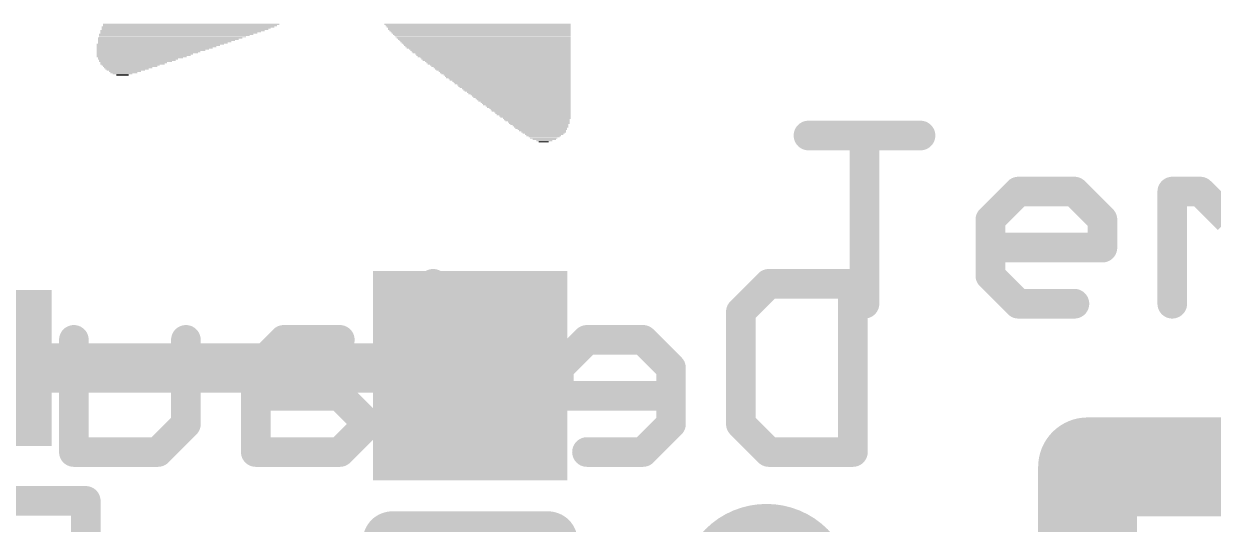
# Model space of a CAD drawing. Extents: x -0.1 to 34.1, y -8.2 to 17.9.
# Drawn here: x 4.56 to 10.68, y 11.77 to 14.34 of the extents above; entities that cross this region are included whole.
import ezdxf

# ---------------------------------------------------------------- set-up
doc = ezdxf.new("R2010")
doc.units = 0
for name, color, linetype in [('1', 12, 'CONTINUOUS'), ('18', 110, 'CONTINUOUS'), ('20', 53, 'CONTINUOUS'), ('21', 40, 'CONTINUOUS'), ('22', 6, 'CONTINUOUS')]:
    doc.layers.add(name, color=color, linetype=linetype)

# ---------------------------------------------------------------- blocks, each defined once
blk = doc.blocks.new('RECT')
blk.add_solid([(-0.5, -0.5), (0.5, -0.5), (-0.5, 0.5), (0.5, 0.5)])
blk = doc.blocks.new('ROUNDV')
at = {"const_width": 0.5}
blk.add_lwpolyline([(0, -0.25, 1), (0, 0.25, 1), (0, -0.25)], format="xyb", dxfattribs=at)

msp = doc.modelspace()

# ---------------------------------------------------------------- linework, layer by layer
at = {"layer": '1', "const_width": 0.254}
for points in [[(4.306, 12.573), (6.819, 12.573)], [(6.819, 12.573), (6.858, 12.534)]]:
    msp.add_lwpolyline(points, dxfattribs=at)
at = {"layer": '1', "const_width": 0.127}
for points in [[(6.8639, 12.6179, 1), (6.7741, 12.5281)], [(6.819, 12.5095, 1), (6.819, 12.6365)], [(6.8131, 12.4891, 1), (6.9029, 12.5789)]]:
    msp.add_lwpolyline(points, format="xyb", dxfattribs=at)
at = {"layer": '20', "const_width": 0.508}
for points in [[(10.033, 7.62), (10.033, 12.065)], [(10.033, 12.065), (15.367, 12.065)]]:
    msp.add_lwpolyline(points, dxfattribs=at)
at = {"layer": '20', "const_width": 0.254}
for points in [[(10.16, 12.065, 1), (9.906, 12.065)], [(10.033, 12.192, 1), (10.033, 11.938)]]:
    msp.add_lwpolyline(points, format="xyb", dxfattribs=at)
at = {"layer": '21'}
for points, const_width in [([(2.54, 13.24, 1), (2.54, 17.24, 1), (2.54, 13.24)], 0.2032), ([(8.5978, 13.8056, 1), (8.5978, 13.7294)], 0.0762), ([(8.924, 13.7675, 1), (8.8478, 13.7675)], 0.0762), ([(9.174, 13.7294, 1), (9.174, 13.8056)], 0.0762), ([(9.6774, 13.5175, 1), (9.6774, 13.4413)], 0.0762), ([(9.7043, 13.4525, 1), (9.6504, 13.5064)], 0.0762), ([(9.9924, 13.5064, 1), (9.9385, 13.4525)], 0.0762), ([(9.9655, 13.4413, 1), (9.9655, 13.5175)], 0.0762), ([(10.5069, 13.4794, 1), (10.4307, 13.4794)], 0.0762), ([(10.4688, 13.5175, 1), (10.4688, 13.4413)], 0.0762), ([(10.6398, 13.5064, 1), (10.586, 13.4525)], 0.0762), ([(10.6129, 13.4413, 1), (10.6129, 13.5175)], 0.0762), ([(9.5714, 13.3354, 1), (9.4952, 13.3354)], 0.0762), ([(9.5064, 13.3623, 1), (9.5603, 13.3084)], 0.0762), ([(10.1476, 13.3354, 1), (10.0714, 13.3354)], 0.0762), ([(10.0826, 13.3084, 1), (10.1365, 13.3623)], 0.0762), ([(9.5333, 13.2294, 1), (9.5333, 13.1532)], 0.0762), ([(10.0714, 13.1913, 1), (10.1476, 13.1913)], 0.0762), ([(10.1095, 13.1532, 1), (10.1095, 13.2294)], 0.0762), ([(9.5603, 13.0742, 1), (9.5064, 13.0203)], 0.0762), ([(9.4952, 13.0473, 1), (9.5714, 13.0473)], 0.0762), ([(9.6774, 12.9413, 1), (9.6774, 12.8651)], 0.0762), ([(9.6504, 12.8763, 1), (9.7043, 12.9301)], 0.0762), ([(9.9655, 12.8651, 1), (9.9655, 12.9413)], 0.0762), ([(8.8478, 12.9032, 1), (8.924, 12.9032)], 0.0762), ([(10.4307, 12.9032, 1), (10.5069, 12.9032)], 0.0762), ([(4.9191, 11.89, 1), (4.8429, 11.89)], 0.0762), ([(4.881, 11.8519, 1), (4.881, 11.9281)], 0.0762), ([(6.458, 11.7602, 1), (6.458, 11.6078)], 0.1524), ([(7.258, 11.6078, 1), (7.258, 11.7602)], 0.1524)]:
    msp.add_lwpolyline(points, format="xyb", dxfattribs=dict(at, const_width=const_width))
for points, const_width in [([(8.5978, 13.7675), (9.174, 13.7675)], 0.1524), ([(8.8859, 12.9032), (8.8859, 13.7675)], 0.1524), ([(9.5333, 13.3354), (9.6774, 13.4794)], 0.1524), ([(9.6774, 13.4794), (9.9655, 13.4794)], 0.1524), ([(9.9655, 13.4794), (10.1095, 13.3354)], 0.1524), ([(10.4688, 12.9032), (10.4688, 13.4794)], 0.1524), ([(10.4688, 13.4794), (10.6129, 13.4794)], 0.1524), ([(10.6129, 13.4794), (10.757, 13.3354)], 0.1524), ([(9.5333, 13.0473), (9.5333, 13.3354)], 0.1524), ([(10.1095, 13.3354), (10.1095, 13.1913)], 0.1524), ([(10.1095, 13.1913), (9.5333, 13.1913)], 0.1524), ([(9.6774, 12.9032), (9.5333, 13.0473)], 0.1524), ([(9.9655, 12.9032), (9.6774, 12.9032)], 0.1524), ([(2.281, 11.89), (4.881, 11.89)], 0.1524), ([(4.881, 11.89), (4.881, 10.79)], 0.1524), ([(7.258, 11.684), (6.458, 11.684)], 0.3048)]:
    msp.add_lwpolyline(points, dxfattribs=dict(at, const_width=const_width))
at = {"layer": '22', "const_width": 0.1524}
for points in [[(6.8113, 12.8615), (6.6672, 13.0055)], [(8.2501, 12.8615), (8.3942, 13.0055)], [(8.3942, 13.0055), (8.8264, 13.0055)], [(8.8264, 13.0055), (8.8264, 12.1412)], [(6.8113, 12.1412), (6.8113, 12.8615)], [(8.2501, 12.2853), (8.2501, 12.8615)], [(4.8199, 12.1412), (4.8199, 12.7174)], [(5.3961, 12.7174), (5.3961, 12.2853)], [(5.8995, 12.7174), (5.7554, 12.5734)], [(6.1876, 12.7174), (5.8995, 12.7174)], [(7.4587, 12.7174), (7.3146, 12.5734)], [(7.7468, 12.7174), (7.4587, 12.7174)], [(7.8908, 12.5734), (7.7468, 12.7174)], [(5.7554, 12.5734), (5.7554, 12.1412)], [(6.9553, 12.5734), (6.6672, 12.5734)], [(7.3146, 12.5734), (7.3146, 12.4293)], [(7.8908, 12.2853), (7.8908, 12.5734)], [(6.1876, 12.4293), (5.7554, 12.4293)], [(6.3316, 12.2853), (6.1876, 12.4293)], [(7.3146, 12.4293), (7.8908, 12.4293)], [(5.3961, 12.2853), (5.2521, 12.1412)], [(6.1876, 12.1412), (6.3316, 12.2853)], [(7.7468, 12.1412), (7.8908, 12.2853)], [(8.3942, 12.1412), (8.2501, 12.2853)], [(5.2521, 12.1412), (4.8199, 12.1412)], [(5.7554, 12.1412), (6.1876, 12.1412)], [(7.4587, 12.1412), (7.7468, 12.1412)], [(8.8264, 12.1412), (8.3942, 12.1412)]]:
    msp.add_lwpolyline(points, dxfattribs=at)
at = {"layer": '22', "const_width": 0.0762}
for points in [[(6.6941, 13.0325, 1), (6.6403, 12.9786)], [(8.3942, 13.0436, 1), (8.3942, 12.9674)], [(8.4211, 12.9786, 1), (8.3672, 13.0325)], [(8.8645, 13.0055, 1), (8.7883, 13.0055)], [(8.8264, 12.9674, 1), (8.8264, 13.0436)], [(6.8494, 12.8615, 1), (6.7732, 12.8615)], [(6.7843, 12.8345, 1), (6.8382, 12.8884)], [(8.2882, 12.8615, 1), (8.212, 12.8615)], [(8.2232, 12.8884, 1), (8.2771, 12.8345)], [(4.858, 12.7174, 1), (4.7818, 12.7174)], [(5.4342, 12.7174, 1), (5.358, 12.7174)], [(5.8995, 12.7555, 1), (5.8995, 12.6793)], [(5.9264, 12.6905, 1), (5.8725, 12.7444)], [(6.1876, 12.6793, 1), (6.1876, 12.7555)], [(7.4587, 12.7555, 1), (7.4587, 12.6793)], [(7.4856, 12.6905, 1), (7.4317, 12.7444)], [(7.7737, 12.7444, 1), (7.7198, 12.6905)], [(7.7468, 12.6793, 1), (7.7468, 12.7555)], [(5.7935, 12.5734, 1), (5.7173, 12.5734)], [(5.7285, 12.6003, 1), (5.7824, 12.5464)], [(6.6672, 12.6115, 1), (6.6672, 12.5353)], [(6.9553, 12.5353, 1), (6.9553, 12.6115)], [(7.3527, 12.5734, 1), (7.2765, 12.5734)], [(7.2877, 12.6003, 1), (7.3416, 12.5464)], [(7.9289, 12.5734, 1), (7.8527, 12.5734)], [(7.8639, 12.5464, 1), (7.9178, 12.6003)], [(5.7554, 12.4674, 1), (5.7554, 12.3912)], [(6.2145, 12.4563, 1), (6.1606, 12.4024)], [(6.1876, 12.3912, 1), (6.1876, 12.4674)], [(7.3146, 12.4674, 1), (7.3146, 12.3912)], [(7.8908, 12.3912, 1), (7.8908, 12.4674)], [(7.2765, 12.4293, 1), (7.3527, 12.4293)], [(5.4231, 12.2583, 1), (5.3692, 12.3122)], [(6.3586, 12.2583, 1), (6.3047, 12.3122)], [(7.9178, 12.2583, 1), (7.8639, 12.3122)], [(8.2771, 12.3122, 1), (8.2232, 12.2583)], [(5.358, 12.2853, 1), (5.4342, 12.2853)], [(6.3047, 12.2583, 1), (6.3586, 12.3122)], [(7.8527, 12.2853, 1), (7.9289, 12.2853)], [(8.212, 12.2853, 1), (8.2882, 12.2853)], [(4.8199, 12.1793, 1), (4.8199, 12.1031)], [(4.7818, 12.1412, 1), (4.858, 12.1412)], [(5.2251, 12.1681, 1), (5.279, 12.1143)], [(5.2521, 12.1031, 1), (5.2521, 12.1793)], [(5.7554, 12.1793, 1), (5.7554, 12.1031)], [(5.7173, 12.1412, 1), (5.7935, 12.1412)], [(6.1606, 12.1681, 1), (6.2145, 12.1143)], [(6.1876, 12.1031, 1), (6.1876, 12.1793)], [(6.7732, 12.1412, 1), (6.8494, 12.1412)], [(7.4587, 12.1793, 1), (7.4587, 12.1031)], [(7.7198, 12.1681, 1), (7.7737, 12.1143)], [(7.7468, 12.1031, 1), (7.7468, 12.1793)], [(8.3942, 12.1793, 1), (8.3942, 12.1031)], [(8.3672, 12.1143, 1), (8.4211, 12.1681)], [(8.7883, 12.1412, 1), (8.8645, 12.1412)], [(8.8264, 12.1031, 1), (8.8264, 12.1793)]]:
    msp.add_lwpolyline(points, format="xyb", dxfattribs=at)

# ---------------------------------------------------------------- block references
at = {"layer": '1', "xscale": 1.075, "rotation": 270}
msp.add_blockref('RECT', (6.858, 12.534), dxfattribs=at)
at = {"layer": '1', "xscale": 0.8, "yscale": 0.8, "rotation": 90}
msp.add_blockref('RECT', (4.306, 12.573), dxfattribs=at)
at = {"layer": '18', "xscale": 0.889, "yscale": 0.889}
msp.add_blockref('ROUNDV', (8.382, 11.43), dxfattribs=at)
msp.add_blockref('ROUNDV', (8.382, 11.43), dxfattribs=at)
at = {"layer": '21'}
for p, xscale, yscale in [((5.407, 14.3256), 0.889, 0.0064), ((5.3975, 14.3193), 0.87, 0.0063), ((5.3912, 14.3129), 0.8573, 0.0064), ((5.4165, 14.332), 0.8953, 0.0063), ((5.4229, 14.3383), 0.908, 0.0064), ((6.8961, 14.3383), 0.9588, 0.0064), ((6.8993, 14.332), 0.9525, 0.0063), ((6.9024, 14.3256), 0.9461, 0.0064), ((6.9056, 14.3193), 0.9398, 0.0063), ((6.9056, 14.3129), 0.9398, 0.0064), ((5.2959, 14.2558), 0.7048, 0.0063), ((5.2864, 14.2494), 0.6858, 0.0064), ((5.315, 14.2685), 0.7429, 0.0063), ((5.3055, 14.2621), 0.7239, 0.0064), ((5.3467, 14.2875), 0.7938, 0.0064), ((5.3277, 14.2748), 0.7557, 0.0064), ((5.3372, 14.2812), 0.7747, 0.0063), ((5.3784, 14.3066), 0.8445, 0.0063), ((5.3689, 14.3002), 0.8255, 0.0064), ((5.3594, 14.2939), 0.8064, 0.0063), ((6.9088, 14.3066), 0.9334, 0.0063), ((6.912, 14.3002), 0.9271, 0.0064), ((6.9152, 14.2939), 0.9207, 0.0063), ((6.9183, 14.2875), 0.9144, 0.0064), ((6.9215, 14.2812), 0.908, 0.0063), ((6.9247, 14.2748), 0.9017, 0.0064), ((6.9279, 14.2685), 0.8953, 0.0063), ((6.931, 14.2621), 0.889, 0.0064), ((6.9342, 14.2558), 0.8826, 0.0063), ((6.9374, 14.2494), 0.8763, 0.0064), ((5.2641, 14.2367), 0.6541, 0.0064), ((5.2546, 14.2304), 0.635, 0.0063), ((5.2451, 14.224), 0.616, 0.0064), ((5.2355, 14.2177), 0.5969, 0.0063), ((5.226, 14.2113), 0.5779, 0.0064), ((5.2165, 14.205), 0.5588, 0.0063), ((5.2038, 14.1986), 0.5334, 0.0064), ((5.1974, 14.1923), 0.5207, 0.0063), ((5.2769, 14.2431), 0.6667, 0.0063), ((6.9405, 14.2431), 0.8699, 0.0063), ((6.9437, 14.2367), 0.8636, 0.0064), ((6.9469, 14.2304), 0.8572, 0.0063), ((6.9501, 14.224), 0.8509, 0.0064), ((6.9533, 14.2177), 0.8445, 0.0063), ((6.9596, 14.2113), 0.8318, 0.0064), ((6.9628, 14.205), 0.8255, 0.0063), ((6.966, 14.1986), 0.8191, 0.0064), ((6.9691, 14.1923), 0.8128, 0.0063), ((5.1848, 14.1859), 0.4953, 0.0064), ((5.1784, 14.1796), 0.4826, 0.0063), ((5.1689, 14.1732), 0.4636, 0.0064), ((5.1498, 14.1605), 0.4127, 0.0064), ((5.1626, 14.1669), 0.4381, 0.0063), ((5.1467, 14.1542), 0.3937, 0.0063), ((5.1372, 14.1478), 0.3747, 0.0064), ((5.1277, 14.1415), 0.3429, 0.0063), ((5.1213, 14.1351), 0.3302, 0.0064), ((5.1118, 14.1288), 0.2985, 0.0063), ((6.9755, 14.1859), 0.8001, 0.0064), ((6.9787, 14.1796), 0.7937, 0.0063), ((6.9818, 14.1732), 0.7874, 0.0064), ((6.9882, 14.1669), 0.7747, 0.0063), ((6.9914, 14.1605), 0.7683, 0.0064), ((6.9945, 14.1542), 0.762, 0.0063), ((7.0009, 14.1478), 0.7493, 0.0064), ((7.0041, 14.1415), 0.7429, 0.0063), ((7.0072, 14.1351), 0.7366, 0.0064), ((7.0136, 14.1288), 0.7239, 0.0063), ((5.1086, 14.1224), 0.2794, 0.0064), ((5.0991, 14.1161), 0.2477, 0.0063), ((5.0927, 14.1097), 0.2222, 0.0064), ((5.0864, 14.1034), 0.1969, 0.0063), ((5.0831, 14.097), 0.1651, 0.0064), ((5.0769, 14.0907), 0.1397, 0.0063), ((5.0705, 14.0843), 0.1016, 0.0064), ((5.0705, 14.078), 0.0635, 0.0063), ((7.0168, 14.1224), 0.7175, 0.0064), ((7.0231, 14.1161), 0.7048, 0.0063), ((7.0263, 14.1097), 0.6985, 0.0064), ((7.0295, 14.1034), 0.6921, 0.0063), ((7.0358, 14.097), 0.6794, 0.0064), ((7.039, 14.0907), 0.6731, 0.0063), ((7.0422, 14.0843), 0.6667, 0.0064), ((7.0485, 14.078), 0.654, 0.0063), ((7.0517, 14.0716), 0.6477, 0.0064), ((7.0549, 14.0653), 0.6413, 0.0063), ((7.0612, 14.0589), 0.6286, 0.0064), ((7.0644, 14.0526), 0.6223, 0.0063), ((7.0707, 14.0462), 0.6096, 0.0064), ((7.0739, 14.0399), 0.6032, 0.0063), ((7.0771, 14.0335), 0.5969, 0.0064), ((7.0834, 14.0272), 0.5842, 0.0063), ((7.0866, 14.0208), 0.5778, 0.0064), ((7.0898, 14.0145), 0.5715, 0.0063), ((7.0961, 14.0081), 0.5588, 0.0064), ((7.0993, 14.0018), 0.5524, 0.0063), ((7.1025, 13.9954), 0.5461, 0.0064), ((7.1088, 13.9891), 0.5334, 0.0063), ((7.112, 13.9827), 0.527, 0.0064), ((7.1184, 13.9764), 0.5143, 0.0063), ((7.1215, 13.97), 0.508, 0.0064), ((7.1247, 13.9637), 0.5016, 0.0063), ((7.1311, 13.9573), 0.4889, 0.0064), ((7.1342, 13.951), 0.4826, 0.0063), ((7.1374, 13.9446), 0.4762, 0.0064), ((7.1438, 13.9383), 0.4635, 0.0063), ((7.1469, 13.9319), 0.4572, 0.0064), ((7.1501, 13.9256), 0.4508, 0.0063), ((7.1565, 13.9192), 0.4381, 0.0064), ((7.1596, 13.9129), 0.4318, 0.0063), ((7.166, 13.9065), 0.4191, 0.0064), ((7.1692, 13.9002), 0.4127, 0.0063), ((7.1723, 13.8938), 0.4064, 0.0064), ((7.1787, 13.8875), 0.3937, 0.0063), ((7.1819, 13.8811), 0.3873, 0.0064), ((7.185, 13.8748), 0.381, 0.0063), ((7.1913, 13.8684), 0.3683, 0.0064), ((7.1946, 13.862), 0.3619, 0.0063), ((7.2009, 13.8557), 0.3492, 0.0064), ((7.2009, 13.8494), 0.3366, 0.0063), ((7.2041, 13.843), 0.3302, 0.0064), ((7.2105, 13.8367), 0.3175, 0.0063), ((7.2136, 13.8303), 0.3112, 0.0064), ((7.2136, 13.8239), 0.2984, 0.0063), ((7.22, 13.8176), 0.2857, 0.0064), ((7.2231, 13.8113), 0.2794, 0.0063), ((7.2232, 13.8049), 0.2667, 0.0064), ((7.2295, 13.7986), 0.254, 0.0063), ((7.2294, 13.7922), 0.2413, 0.0064), ((7.2358, 13.7858), 0.2286, 0.0063), ((7.2359, 13.7795), 0.2159, 0.0064), ((7.239, 13.7732), 0.1968, 0.0063), ((7.2358, 13.7668), 0.1778, 0.0064), ((7.239, 13.7605), 0.1588, 0.0063), ((7.2359, 13.7541), 0.1397, 0.0064), ((7.239, 13.7477), 0.1206, 0.0063), ((7.239, 13.7414), 0.0826, 0.0064), ((7.2358, 13.7351), 0.0508, 0.0063)]:
    msp.add_blockref('RECT', p, dxfattribs=dict(at, xscale=xscale, yscale=yscale))

doc.saveas('drawing.dxf')
